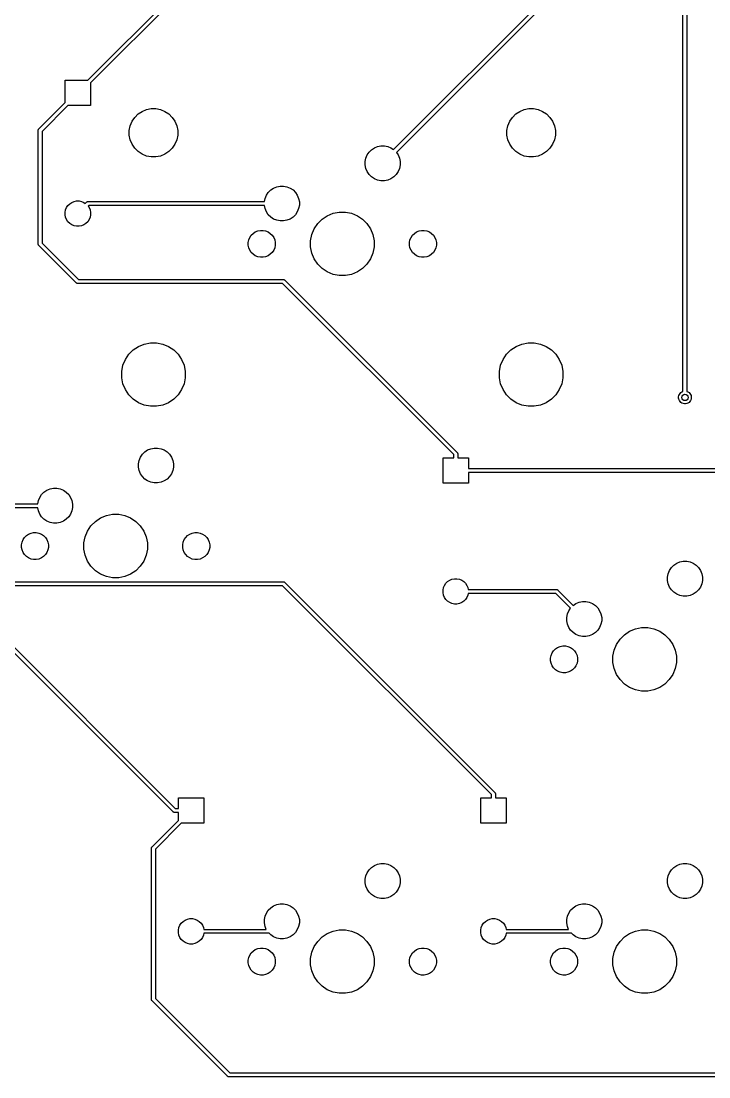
# Model space of a CAD drawing. Extents: x 0.4 to 33.6, y -21.6 to -0.4.
# Drawn here: x 10.359 to 12.066, y -5.724 to -3.103 of the extents above; entities that cross this region are included whole.
import ezdxf

# ---------------------------------------------------------------- set-up
doc = ezdxf.new("R2010")
doc.units = 0
doc.header["$MEASUREMENT"] = 0
doc.layers.add('BLACK', color=7, linetype='CONTINUOUS')

msp = doc.modelspace()

# ---------------------------------------------------------------- linework, layer by layer
at = {"layer": 'BLACK', "linetype": 'CONTINUOUS'}
for p, q in [((11.2833, -3.42224), (12.0526, -2.65294)), ((12.0583, -2.66117), (11.2903, -3.4292)), ((10.5245, -3.24975), (10.8701, -2.90421)), ((10.8783, -2.9099), (10.5315, -3.25671)), ((12.0013, -4.02249), (12.0013, -2.91274)), ((12.0112, -2.91454), (12.0112, -4.02249)), ((10.4685, -3.30579), (10.4685, -3.24975)), ((10.4685, -3.24975), (10.5245, -3.24975)), ((10.5315, -3.25671), (10.5315, -3.31275)), ((10.4029, -3.37135), (10.4685, -3.30579)), ((10.4755, -3.31275), (10.4112, -3.37704)), ((10.5315, -3.31275), (10.4755, -3.31275)), ((10.6495, -3.33402), (10.6593, -3.32745)), ((10.6593, -3.32745), (10.6702, -3.32293)), ((10.6702, -3.32293), (10.6818, -3.32062)), ((10.6818, -3.32062), (10.6937, -3.32062)), ((10.6937, -3.32062), (10.7053, -3.32293)), ((10.7053, -3.32293), (10.7162, -3.32745)), ((10.7162, -3.32745), (10.726, -3.33402)), ((11.5865, -3.33402), (11.5963, -3.32745)), ((11.5963, -3.32745), (11.6072, -3.32293)), ((11.6072, -3.32293), (11.6188, -3.32062)), ((11.6188, -3.32062), (11.6307, -3.32062)), ((11.6307, -3.32062), (11.6423, -3.32293)), ((11.6423, -3.32293), (11.6532, -3.32745)), ((11.6532, -3.32745), (11.663, -3.33402)), ((10.63, -3.36315), (10.6345, -3.35222)), ((10.6345, -3.35222), (10.6411, -3.34239)), ((10.6411, -3.34239), (10.6495, -3.33402)), ((10.726, -3.33402), (10.7344, -3.34239)), ((10.7344, -3.34239), (10.741, -3.35222)), ((10.741, -3.35222), (10.7455, -3.36315)), ((11.567, -3.36315), (11.5715, -3.35222)), ((11.5715, -3.35222), (11.5781, -3.34239)), ((11.5781, -3.34239), (11.5865, -3.33402)), ((11.663, -3.33402), (11.6714, -3.34239)), ((11.6714, -3.34239), (11.678, -3.35222)), ((11.678, -3.35222), (11.6825, -3.36315)), ((10.4013, -3.37476), (10.4014, -3.37404)), ((10.4013, -3.375), (10.4013, -3.37476)), ((10.4013, -3.37476), (10.4013, -3.37476)), ((10.4013, -3.37524), (10.4013, -3.375)), ((10.4013, -3.65601), (10.4013, -3.37524)), ((10.4014, -3.37404), (10.4017, -3.37311)), ((10.4017, -3.37311), (10.4021, -3.37225)), ((10.4021, -3.37225), (10.4028, -3.3715)), ((10.4028, -3.3715), (10.4029, -3.37135)), ((10.4112, -3.37704), (10.4112, -3.65421)), ((10.6277, -3.37475), (10.63, -3.36315)), ((10.6277, -3.38657), (10.6277, -3.37475)), ((10.7455, -3.36315), (10.7478, -3.37475)), ((10.7478, -3.37475), (10.7478, -3.38657)), ((11.5647, -3.37475), (11.567, -3.36315)), ((11.5647, -3.38657), (11.5647, -3.37475)), ((11.6825, -3.36315), (11.6848, -3.37475)), ((11.6848, -3.37475), (11.6848, -3.38657)), ((10.63, -3.39817), (10.6277, -3.38657)), ((10.6345, -3.4091), (10.63, -3.39817)), ((10.7455, -3.39817), (10.741, -3.4091)), ((10.7478, -3.38657), (10.7455, -3.39817)), ((11.567, -3.39817), (11.5647, -3.38657)), ((11.5715, -3.4091), (11.567, -3.39817)), ((11.6825, -3.39817), (11.678, -3.4091)), ((11.6848, -3.38657), (11.6825, -3.39817)), ((10.6411, -3.41893), (10.6345, -3.4091)), ((10.6495, -3.4273), (10.6411, -3.41893)), ((10.6593, -3.43387), (10.6495, -3.4273)), ((10.726, -3.4273), (10.7162, -3.43387)), ((10.7344, -3.41893), (10.726, -3.4273)), ((10.741, -3.4091), (10.7344, -3.41893)), ((11.2179, -3.43574), (11.2226, -3.42864)), ((11.2226, -3.42864), (11.2286, -3.42261)), ((11.2286, -3.42261), (11.2357, -3.41787)), ((11.2357, -3.41787), (11.2436, -3.41461)), ((11.2436, -3.41461), (11.252, -3.41294)), ((11.252, -3.41294), (11.2605, -3.41294)), ((11.2605, -3.41294), (11.2689, -3.41461)), ((11.2689, -3.41461), (11.2768, -3.41787)), ((11.2768, -3.41787), (11.2833, -3.42224)), ((11.2903, -3.4292), (11.2946, -3.43574)), ((11.5781, -3.41893), (11.5715, -3.4091)), ((11.5865, -3.4273), (11.5781, -3.41893)), ((11.5963, -3.43387), (11.5865, -3.4273)), ((11.663, -3.4273), (11.6532, -3.43387)), ((11.6714, -3.41893), (11.663, -3.4273)), ((11.678, -3.4091), (11.6714, -3.41893)), ((10.6702, -3.43839), (10.6593, -3.43387)), ((10.6818, -3.4407), (10.6702, -3.43839)), ((10.6937, -3.4407), (10.6818, -3.4407)), ((10.7053, -3.43839), (10.6937, -3.4407)), ((10.7162, -3.43387), (10.7053, -3.43839)), ((11.2129, -3.45198), (11.2146, -3.44362)), ((11.2129, -3.46052), (11.2129, -3.45198)), ((11.2146, -3.44362), (11.2179, -3.43574)), ((11.2946, -3.43574), (11.2979, -3.44362)), ((11.2979, -3.44362), (11.2996, -3.45198)), ((11.2996, -3.45198), (11.2996, -3.46052)), ((11.6072, -3.43839), (11.5963, -3.43387)), ((11.6188, -3.4407), (11.6072, -3.43839)), ((11.6307, -3.4407), (11.6188, -3.4407)), ((11.6423, -3.43839), (11.6307, -3.4407)), ((11.6532, -3.43387), (11.6423, -3.43839)), ((11.2146, -3.46888), (11.2129, -3.46052)), ((11.2179, -3.47676), (11.2146, -3.46888)), ((11.2226, -3.48386), (11.2179, -3.47676)), ((11.2286, -3.48989), (11.2226, -3.48386)), ((11.2899, -3.48386), (11.2839, -3.48989)), ((11.2946, -3.47676), (11.2899, -3.48386)), ((11.2979, -3.46888), (11.2946, -3.47676)), ((11.2996, -3.46052), (11.2979, -3.46888)), ((11.2357, -3.49463), (11.2286, -3.48989)), ((11.2436, -3.49789), (11.2357, -3.49463)), ((11.252, -3.49956), (11.2436, -3.49789)), ((11.2605, -3.49956), (11.252, -3.49956)), ((11.2689, -3.49789), (11.2605, -3.49956)), ((11.2768, -3.49463), (11.2689, -3.49789)), ((11.2839, -3.48989), (11.2768, -3.49463)), ((10.9646, -3.54362), (10.9679, -3.53574)), ((10.9679, -3.53574), (10.9726, -3.52864)), ((10.9726, -3.52864), (10.9786, -3.52261)), ((10.9786, -3.52261), (10.9857, -3.51787)), ((10.9857, -3.51787), (10.9936, -3.51461)), ((10.9936, -3.51461), (11.002, -3.51294)), ((11.002, -3.51294), (11.0105, -3.51294)), ((11.0105, -3.51294), (11.0189, -3.51461)), ((11.0189, -3.51461), (11.0268, -3.51787)), ((11.0268, -3.51787), (11.0339, -3.52261)), ((11.0339, -3.52261), (11.0399, -3.52864)), ((11.0399, -3.52864), (11.0446, -3.53574)), ((11.0446, -3.53574), (11.0479, -3.54362)), ((10.4721, -3.56633), (10.4755, -3.56117)), ((10.4755, -3.56117), (10.4799, -3.55679)), ((10.4799, -3.55679), (10.4851, -3.55334)), ((10.4851, -3.55334), (10.4908, -3.55096)), ((10.4908, -3.55096), (10.4969, -3.54975)), ((10.4969, -3.54975), (10.5031, -3.54975)), ((10.5031, -3.54975), (10.5092, -3.55096)), ((10.5092, -3.55096), (10.5149, -3.55334)), ((10.5149, -3.55334), (10.5185, -3.55575)), ((10.5185, -3.55575), (10.5213, -3.55294)), ((10.5213, -3.55294), (10.5215, -3.55275)), ((10.5215, -3.55275), (10.5217, -3.5526)), ((10.5217, -3.5526), (10.5223, -3.55214)), ((10.5217, -3.5526), (10.5217, -3.5526)), ((10.5223, -3.55214), (10.5231, -3.55168)), ((10.5231, -3.55168), (10.524, -3.5514)), ((10.524, -3.5514), (10.5248, -3.55133)), ((10.5248, -3.55133), (10.525, -3.5513)), ((10.5248, -3.55133), (10.5248, -3.55133)), ((10.525, -3.5513), (10.5252, -3.55133)), ((10.5252, -3.55133), (10.9631, -3.55133)), ((10.527, -3.56117), (10.5255, -3.56271)), ((10.5255, -3.56271), (10.5279, -3.56633)), ((10.9631, -3.56117), (10.527, -3.56117)), ((10.9631, -3.55133), (10.9646, -3.54362)), ((10.9646, -3.56888), (10.9631, -3.56117)), ((11.0479, -3.54362), (11.0496, -3.55198)), ((11.0496, -3.56052), (11.0479, -3.56888)), ((11.0496, -3.55198), (11.0496, -3.56052)), ((10.4685, -3.57815), (10.4697, -3.57206)), ((10.4685, -3.58435), (10.4685, -3.57815)), ((10.4697, -3.59044), (10.4685, -3.58435)), ((10.4697, -3.57206), (10.4721, -3.56633)), ((10.5279, -3.56633), (10.5303, -3.57206)), ((10.5303, -3.57206), (10.5315, -3.57815)), ((10.5315, -3.58435), (10.5303, -3.59044)), ((10.5315, -3.57815), (10.5315, -3.58435)), ((10.9679, -3.57676), (10.9646, -3.56888)), ((10.9726, -3.58386), (10.9679, -3.57676)), ((10.9786, -3.58989), (10.9726, -3.58386)), ((11.0399, -3.58386), (11.0339, -3.58989)), ((11.0446, -3.57676), (11.0399, -3.58386)), ((11.0479, -3.56888), (11.0446, -3.57676)), ((11.1061, -3.59509), (11.119, -3.58647)), ((11.119, -3.58647), (11.1333, -3.58054)), ((11.1333, -3.58054), (11.1485, -3.57751)), ((11.1485, -3.57751), (11.164, -3.57751)), ((11.164, -3.57751), (11.1792, -3.58054)), ((11.1792, -3.58054), (11.1935, -3.58647)), ((11.1935, -3.58647), (11.2064, -3.59509)), ((10.4721, -3.59617), (10.4697, -3.59044)), ((10.4755, -3.60133), (10.4721, -3.59617)), ((10.4799, -3.60571), (10.4755, -3.60133)), ((10.4851, -3.60916), (10.4799, -3.60571)), ((10.4908, -3.61154), (10.4851, -3.60916)), ((10.4969, -3.61275), (10.4908, -3.61154)), ((10.5031, -3.61275), (10.4969, -3.61275)), ((10.5092, -3.61154), (10.5031, -3.61275)), ((10.5149, -3.60916), (10.5092, -3.61154)), ((10.5201, -3.60571), (10.5149, -3.60916)), ((10.5245, -3.60133), (10.5201, -3.60571)), ((10.5279, -3.59617), (10.5245, -3.60133)), ((10.5303, -3.59044), (10.5279, -3.59617)), ((10.9857, -3.59463), (10.9786, -3.58989)), ((10.9936, -3.59789), (10.9857, -3.59463)), ((11.002, -3.59956), (10.9936, -3.59789)), ((11.0105, -3.59956), (11.002, -3.59956)), ((11.0189, -3.59789), (11.0105, -3.59956)), ((11.0268, -3.59463), (11.0189, -3.59789)), ((11.0339, -3.58989), (11.0268, -3.59463)), ((11.0865, -3.61895), (11.0951, -3.60606)), ((11.0951, -3.60606), (11.1061, -3.59509)), ((11.2064, -3.59509), (11.2174, -3.60606)), ((11.2174, -3.60606), (11.226, -3.61895)), ((10.9241, -3.64649), (10.9266, -3.6404)), ((10.9266, -3.6404), (10.9303, -3.63492)), ((10.9303, -3.63492), (10.9349, -3.63026)), ((10.9349, -3.63026), (10.9404, -3.62659)), ((10.9404, -3.62659), (10.9465, -3.62407)), ((10.9465, -3.62407), (10.953, -3.62279)), ((10.953, -3.62279), (10.9595, -3.62279)), ((10.9595, -3.62279), (10.966, -3.62407)), ((10.966, -3.62407), (10.9721, -3.62659)), ((10.9721, -3.62659), (10.9776, -3.63026)), ((10.9776, -3.63026), (10.9822, -3.63492)), ((10.9822, -3.63492), (10.9859, -3.6404)), ((10.9859, -3.6404), (10.9884, -3.64649)), ((11.0775, -3.64849), (11.0805, -3.63328)), ((11.0805, -3.63328), (11.0865, -3.61895)), ((11.226, -3.61895), (11.232, -3.63328)), ((11.232, -3.63328), (11.235, -3.64849)), ((11.3241, -3.64649), (11.3266, -3.6404)), ((11.3266, -3.6404), (11.3303, -3.63492)), ((11.3303, -3.63492), (11.3349, -3.63026)), ((11.3349, -3.63026), (11.3404, -3.62659)), ((11.3404, -3.62659), (11.3465, -3.62407)), ((11.3465, -3.62407), (11.353, -3.62279)), ((11.353, -3.62279), (11.3595, -3.62279)), ((11.3595, -3.62279), (11.366, -3.62407)), ((11.366, -3.62407), (11.3721, -3.62659)), ((11.3721, -3.62659), (11.3776, -3.63026)), ((11.3776, -3.63026), (11.3822, -3.63492)), ((11.3822, -3.63492), (11.3859, -3.6404)), ((11.3859, -3.6404), (11.3884, -3.64649)), ((10.4013, -3.65625), (10.4013, -3.65601)), ((10.4014, -3.65721), (10.4013, -3.65625)), ((10.4017, -3.65814), (10.4014, -3.65721)), ((10.4021, -3.659), (10.4017, -3.65814)), ((10.4026, -3.65956), (10.4021, -3.659)), ((10.4028, -3.65975), (10.4026, -3.65956)), ((10.4029, -3.6599), (10.4028, -3.65975)), ((10.4963, -3.75331), (10.4029, -3.6599)), ((10.4112, -3.65421), (10.502, -3.74508)), ((10.9228, -3.65295), (10.9241, -3.64649)), ((10.9228, -3.65955), (10.9228, -3.65295)), ((10.9241, -3.66601), (10.9228, -3.65955)), ((10.9266, -3.6721), (10.9241, -3.66601)), ((10.9884, -3.66601), (10.9859, -3.6721)), ((10.9884, -3.64649), (10.9897, -3.65295)), ((10.9897, -3.65955), (10.9884, -3.66601)), ((10.9897, -3.65295), (10.9897, -3.65955)), ((11.0775, -3.66401), (11.0775, -3.64849)), ((11.0805, -3.67922), (11.0775, -3.66401)), ((11.235, -3.66401), (11.232, -3.67922)), ((11.235, -3.64849), (11.235, -3.66401)), ((11.3228, -3.65295), (11.3241, -3.64649)), ((11.3228, -3.65955), (11.3228, -3.65295)), ((11.3241, -3.66601), (11.3228, -3.65955)), ((11.3266, -3.6721), (11.3241, -3.66601)), ((11.3884, -3.66601), (11.3859, -3.6721)), ((11.3884, -3.64649), (11.3897, -3.65295)), ((11.3897, -3.65955), (11.3884, -3.66601)), ((11.3897, -3.65295), (11.3897, -3.65955)), ((10.9303, -3.67758), (10.9266, -3.6721)), ((10.9349, -3.68224), (10.9303, -3.67758)), ((10.9404, -3.68591), (10.9349, -3.68224)), ((10.9465, -3.68843), (10.9404, -3.68591)), ((10.953, -3.68971), (10.9465, -3.68843)), ((10.9595, -3.68971), (10.953, -3.68971)), ((10.966, -3.68843), (10.9595, -3.68971)), ((10.9721, -3.68591), (10.966, -3.68843)), ((10.9776, -3.68224), (10.9721, -3.68591)), ((10.9822, -3.67758), (10.9776, -3.68224)), ((10.9859, -3.6721), (10.9822, -3.67758)), ((11.0865, -3.69355), (11.0805, -3.67922)), ((11.0951, -3.70644), (11.0865, -3.69355)), ((11.226, -3.69355), (11.2174, -3.70644)), ((11.232, -3.67922), (11.226, -3.69355)), ((11.3303, -3.67758), (11.3266, -3.6721)), ((11.3349, -3.68224), (11.3303, -3.67758)), ((11.3404, -3.68591), (11.3349, -3.68224)), ((11.3465, -3.68843), (11.3404, -3.68591)), ((11.353, -3.68971), (11.3465, -3.68843)), ((11.3595, -3.68971), (11.353, -3.68971)), ((11.366, -3.68843), (11.3595, -3.68971)), ((11.3721, -3.68591), (11.366, -3.68843)), ((11.3776, -3.68224), (11.3721, -3.68591)), ((11.3822, -3.67758), (11.3776, -3.68224)), ((11.3859, -3.6721), (11.3822, -3.67758)), ((11.1061, -3.71741), (11.0951, -3.70644)), ((11.119, -3.72603), (11.1061, -3.71741)), ((11.2064, -3.71741), (11.1935, -3.72603)), ((11.2174, -3.70644), (11.2064, -3.71741)), ((10.502, -3.74508), (11.0098, -3.74508)), ((11.0098, -3.74508), (11.0101, -3.74505)), ((11.0101, -3.74505), (11.0103, -3.74508)), ((11.0103, -3.74508), (11.0103, -3.74508)), ((11.0103, -3.74508), (11.0111, -3.74515)), ((11.0111, -3.74515), (11.012, -3.74543)), ((11.012, -3.74543), (11.0128, -3.74589)), ((11.0128, -3.74589), (11.0136, -3.7465)), ((11.0136, -3.7465), (11.0137, -3.74669)), ((11.0137, -3.74669), (11.4408, -4.17376)), ((11.1333, -3.73196), (11.119, -3.72603)), ((11.1485, -3.73499), (11.1333, -3.73196)), ((11.164, -3.73499), (11.1485, -3.73499)), ((11.1792, -3.73196), (11.164, -3.73499)), ((11.1935, -3.72603), (11.1792, -3.73196)), ((10.4965, -3.7535), (10.4963, -3.75331)), ((10.4967, -3.75365), (10.4965, -3.7535)), ((10.4973, -3.75411), (10.4967, -3.75365)), ((10.4981, -3.75457), (10.4973, -3.75411)), ((10.499, -3.75485), (10.4981, -3.75457)), ((10.4998, -3.75492), (10.499, -3.75485)), ((10.5, -3.75494), (10.4998, -3.75492)), ((10.4998, -3.75492), (10.4998, -3.75492)), ((10.5002, -3.75492), (10.5, -3.75494)), ((11.0081, -3.75492), (10.5002, -3.75492)), ((11.4326, -4.17945), (11.0081, -3.75492)), ((10.6648, -3.90495), (10.68, -3.90192)), ((10.68, -3.90192), (10.6955, -3.90192)), ((10.6955, -3.90192), (10.7107, -3.90495)), ((11.6018, -3.90495), (11.617, -3.90192)), ((11.617, -3.90192), (11.6325, -3.90192)), ((11.6325, -3.90192), (11.6477, -3.90495)), ((10.6266, -3.93047), (10.6376, -3.9195)), ((10.6376, -3.9195), (10.6504, -3.91088)), ((10.6504, -3.91088), (10.6648, -3.90495)), ((10.7107, -3.90495), (10.725, -3.91088)), ((10.725, -3.91088), (10.7379, -3.9195)), ((10.7379, -3.9195), (10.7489, -3.93047)), ((11.5636, -3.93047), (11.5746, -3.9195)), ((11.5746, -3.9195), (11.5875, -3.91088)), ((11.5875, -3.91088), (11.6018, -3.90495)), ((11.6477, -3.90495), (11.6621, -3.91088)), ((11.6621, -3.91088), (11.6749, -3.9195)), ((11.6749, -3.9195), (11.6859, -3.93047)), ((10.612, -3.95769), (10.618, -3.94336)), ((10.618, -3.94336), (10.6266, -3.93047)), ((10.7489, -3.93047), (10.7575, -3.94336)), ((10.7575, -3.94336), (10.7635, -3.95769)), ((11.549, -3.95769), (11.555, -3.94336)), ((11.555, -3.94336), (11.5636, -3.93047)), ((11.6859, -3.93047), (11.6945, -3.94336)), ((11.6945, -3.94336), (11.7005, -3.95769)), ((10.609, -3.9729), (10.612, -3.95769)), ((10.609, -3.98841), (10.609, -3.9729)), ((10.7635, -3.95769), (10.7665, -3.9729)), ((10.7665, -3.9729), (10.7665, -3.98841)), ((11.546, -3.9729), (11.549, -3.95769)), ((11.546, -3.98841), (11.546, -3.9729)), ((11.7005, -3.95769), (11.7035, -3.9729)), ((11.7035, -3.9729), (11.7035, -3.98841)), ((10.612, -4.00363), (10.609, -3.98841)), ((10.618, -4.01796), (10.612, -4.00363)), ((10.7635, -4.00363), (10.7575, -4.01796)), ((10.7665, -3.98841), (10.7635, -4.00363)), ((11.549, -4.00363), (11.546, -3.98841)), ((11.555, -4.01796), (11.549, -4.00363)), ((11.7005, -4.00363), (11.6945, -4.01796)), ((11.7035, -3.98841), (11.7005, -4.00363)), ((10.6266, -4.03085), (10.618, -4.01796)), ((10.6376, -4.04182), (10.6266, -4.03085)), ((10.7489, -4.03085), (10.7379, -4.04182)), ((10.7575, -4.01796), (10.7489, -4.03085)), ((11.5636, -4.03085), (11.555, -4.01796)), ((11.5746, -4.04182), (11.5636, -4.03085)), ((11.6859, -4.03085), (11.6749, -4.04182)), ((11.6945, -4.01796), (11.6859, -4.03085)), ((11.9905, -4.03595), (11.9911, -4.03291)), ((11.9911, -4.03291), (11.9923, -4.03004)), ((11.9923, -4.03004), (11.994, -4.02746)), ((11.994, -4.02746), (11.9962, -4.02527)), ((11.9962, -4.02527), (11.9988, -4.02354)), ((11.9988, -4.02354), (12.0013, -4.02249)), ((12.0112, -4.02249), (12.0137, -4.02354)), ((12.0137, -4.02354), (12.0163, -4.02527)), ((12.0163, -4.02527), (12.0185, -4.02746)), ((12.0185, -4.02746), (12.0202, -4.03004)), ((12.0202, -4.03004), (12.0214, -4.03291)), ((12.0214, -4.03291), (12.022, -4.03595)), ((10.6504, -4.05044), (10.6376, -4.04182)), ((10.6648, -4.05637), (10.6504, -4.05044)), ((10.68, -4.0594), (10.6648, -4.05637)), ((10.6955, -4.0594), (10.68, -4.0594)), ((10.7107, -4.05637), (10.6955, -4.0594)), ((10.725, -4.05044), (10.7107, -4.05637)), ((10.7379, -4.04182), (10.725, -4.05044)), ((11.5875, -4.05044), (11.5746, -4.04182)), ((11.6018, -4.05637), (11.5875, -4.05044)), ((11.617, -4.0594), (11.6018, -4.05637)), ((11.6325, -4.0594), (11.617, -4.0594)), ((11.6477, -4.05637), (11.6325, -4.0594)), ((11.6621, -4.05044), (11.6477, -4.05637)), ((11.6749, -4.04182), (11.6621, -4.05044)), ((11.9905, -4.03905), (11.9905, -4.03595)), ((11.9911, -4.04209), (11.9905, -4.03905)), ((11.9923, -4.04496), (11.9911, -4.04209)), ((11.994, -4.04754), (11.9923, -4.04496)), ((11.9962, -4.04973), (11.994, -4.04754)), ((11.9988, -4.05146), (11.9962, -4.04973)), ((12.0017, -4.05264), (11.9988, -4.05146)), ((12.0047, -4.05325), (12.0017, -4.05264)), ((12.0078, -4.05325), (12.0047, -4.05325)), ((12.0108, -4.05264), (12.0078, -4.05325)), ((12.0137, -4.05146), (12.0108, -4.05264)), ((12.0163, -4.04973), (12.0137, -4.05146)), ((12.0185, -4.04754), (12.0163, -4.04973)), ((12.0202, -4.04496), (12.0185, -4.04754)), ((12.0214, -4.04209), (12.0202, -4.04496)), ((12.022, -4.03905), (12.0214, -4.04209)), ((12.022, -4.03595), (12.022, -4.03905)), ((10.6732, -4.16787), (10.6811, -4.16461)), ((10.6811, -4.16461), (10.6895, -4.16294)), ((10.6895, -4.16294), (10.698, -4.16294)), ((10.698, -4.16294), (10.7064, -4.16461)), ((10.7064, -4.16461), (10.7143, -4.16787)), ((10.6521, -4.19362), (10.6554, -4.18574)), ((10.6554, -4.18574), (10.6601, -4.17864)), ((10.6601, -4.17864), (10.6661, -4.17261)), ((10.6661, -4.17261), (10.6732, -4.16787)), ((10.7143, -4.16787), (10.7214, -4.17261)), ((10.7214, -4.17261), (10.7274, -4.17864)), ((10.7274, -4.17864), (10.7321, -4.18574)), ((10.7321, -4.18574), (10.7354, -4.19362)), ((11.406, -4.25025), (11.406, -4.18725)), ((11.406, -4.18725), (11.4326, -4.18725)), ((11.4326, -4.18725), (11.4326, -4.17945)), ((11.4408, -4.17376), (11.441, -4.17391)), ((11.441, -4.17391), (11.4412, -4.1741)), ((11.4412, -4.1741), (11.4416, -4.17466)), ((11.4416, -4.17466), (11.4421, -4.17552)), ((11.4421, -4.17552), (11.4424, -4.17645)), ((11.4424, -4.17645), (11.4424, -4.17717)), ((11.4424, -4.17717), (11.4424, -4.17717)), ((11.4424, -4.17717), (11.4424, -4.17741)), ((11.4424, -4.17741), (11.4424, -4.17765)), ((11.4424, -4.17765), (11.4424, -4.18725)), ((11.4424, -4.18725), (11.469, -4.18725)), ((11.469, -4.18725), (11.469, -4.21383)), ((10.6504, -4.20198), (10.6521, -4.19362)), ((10.6504, -4.21052), (10.6504, -4.20198)), ((10.6521, -4.21888), (10.6504, -4.21052)), ((10.7354, -4.19362), (10.7371, -4.20198)), ((10.7371, -4.21052), (10.7354, -4.21888)), ((10.7371, -4.20198), (10.7371, -4.21052)), ((11.469, -4.21383), (12.0917, -4.21383)), ((10.6554, -4.22676), (10.6521, -4.21888)), ((10.6601, -4.23386), (10.6554, -4.22676)), ((10.6661, -4.23989), (10.6601, -4.23386)), ((10.6732, -4.24463), (10.6661, -4.23989)), ((10.6811, -4.24789), (10.6732, -4.24463)), ((10.7143, -4.24463), (10.7064, -4.24789)), ((10.7214, -4.23989), (10.7143, -4.24463)), ((10.7274, -4.23386), (10.7214, -4.23989)), ((10.7321, -4.22676), (10.7274, -4.23386)), ((10.7354, -4.21888), (10.7321, -4.22676)), ((12.0917, -4.22367), (11.469, -4.22367)), ((11.469, -4.22367), (11.469, -4.25025)), ((10.4161, -4.27261), (10.4232, -4.26787)), ((10.4232, -4.26787), (10.4311, -4.26461)), ((10.4311, -4.26461), (10.4395, -4.26294)), ((10.4395, -4.26294), (10.448, -4.26294)), ((10.448, -4.26294), (10.4564, -4.26461)), ((10.4564, -4.26461), (10.4643, -4.26787)), ((10.4643, -4.26787), (10.4714, -4.27261)), ((10.6895, -4.24956), (10.6811, -4.24789)), ((10.698, -4.24956), (10.6895, -4.24956)), ((10.7064, -4.24789), (10.698, -4.24956)), ((11.469, -4.25025), (11.406, -4.25025)), ((10.4006, -4.30133), (10.4021, -4.29362)), ((10.4021, -4.29362), (10.4054, -4.28574)), ((10.4054, -4.28574), (10.4101, -4.27864)), ((10.4101, -4.27864), (10.4161, -4.27261)), ((10.4714, -4.27261), (10.4774, -4.27864)), ((10.4774, -4.27864), (10.4821, -4.28574)), ((10.4821, -4.28574), (10.4854, -4.29362)), ((10.4854, -4.29362), (10.4871, -4.30198)), ((10.244, -4.30133), (10.4006, -4.30133)), ((10.4006, -4.31117), (10.2458, -4.31117)), ((10.4021, -4.31888), (10.4006, -4.31117)), ((10.4054, -4.32676), (10.4021, -4.31888)), ((10.4854, -4.31888), (10.4821, -4.32676)), ((10.4871, -4.31052), (10.4854, -4.31888)), ((10.4871, -4.30198), (10.4871, -4.31052)), ((10.4101, -4.33386), (10.4054, -4.32676)), ((10.4161, -4.33989), (10.4101, -4.33386)), ((10.4232, -4.34463), (10.4161, -4.33989)), ((10.4311, -4.34789), (10.4232, -4.34463)), ((10.4395, -4.34956), (10.4311, -4.34789)), ((10.4564, -4.34789), (10.448, -4.34956)), ((10.4643, -4.34463), (10.4564, -4.34789)), ((10.4714, -4.33989), (10.4643, -4.34463)), ((10.4774, -4.33386), (10.4714, -4.33989)), ((10.4821, -4.32676), (10.4774, -4.33386)), ((10.5326, -4.35606), (10.5436, -4.34509)), ((10.5436, -4.34509), (10.5565, -4.33647)), ((10.5565, -4.33647), (10.5708, -4.33054)), ((10.5708, -4.33054), (10.586, -4.32751)), ((10.586, -4.32751), (10.6015, -4.32751)), ((10.6015, -4.32751), (10.6167, -4.33054)), ((10.6167, -4.33054), (10.631, -4.33647)), ((10.631, -4.33647), (10.6439, -4.34509)), ((10.6439, -4.34509), (10.6549, -4.35606)), ((10.3779, -4.37659), (10.384, -4.37407)), ((10.384, -4.37407), (10.3905, -4.37279)), ((10.3905, -4.37279), (10.397, -4.37279)), ((10.397, -4.37279), (10.4035, -4.37407)), ((10.4035, -4.37407), (10.4096, -4.37659)), ((10.448, -4.34956), (10.4395, -4.34956)), ((10.518, -4.38328), (10.524, -4.36895)), ((10.524, -4.36895), (10.5326, -4.35606)), ((10.6549, -4.35606), (10.6635, -4.36895)), ((10.6635, -4.36895), (10.6695, -4.38328)), ((10.7779, -4.37659), (10.784, -4.37407)), ((10.784, -4.37407), (10.7905, -4.37279)), ((10.7905, -4.37279), (10.797, -4.37279)), ((10.797, -4.37279), (10.8035, -4.37407)), ((10.8035, -4.37407), (10.8096, -4.37659)), ((10.3603, -4.40295), (10.3616, -4.39649)), ((10.3616, -4.39649), (10.3641, -4.3904)), ((10.3641, -4.3904), (10.3678, -4.38492)), ((10.3678, -4.38492), (10.3724, -4.38026)), ((10.3724, -4.38026), (10.3779, -4.37659)), ((10.4096, -4.37659), (10.4151, -4.38026)), ((10.4151, -4.38026), (10.4197, -4.38492)), ((10.4197, -4.38492), (10.4234, -4.3904)), ((10.4234, -4.3904), (10.4259, -4.39649)), ((10.4259, -4.39649), (10.4272, -4.40295)), ((10.515, -4.39849), (10.518, -4.38328)), ((10.515, -4.41401), (10.515, -4.39849)), ((10.6695, -4.38328), (10.6725, -4.39849)), ((10.6725, -4.39849), (10.6725, -4.41401)), ((10.7603, -4.40295), (10.7616, -4.39649)), ((10.7616, -4.39649), (10.7641, -4.3904)), ((10.7641, -4.3904), (10.7678, -4.38492)), ((10.7678, -4.38492), (10.7724, -4.38026)), ((10.7724, -4.38026), (10.7779, -4.37659)), ((10.8096, -4.37659), (10.8151, -4.38026)), ((10.8151, -4.38026), (10.8197, -4.38492)), ((10.8197, -4.38492), (10.8234, -4.3904)), ((10.8234, -4.3904), (10.8259, -4.39649)), ((10.8259, -4.39649), (10.8272, -4.40295)), ((10.3603, -4.40955), (10.3603, -4.40295)), ((10.3616, -4.41601), (10.3603, -4.40955)), ((10.3641, -4.4221), (10.3616, -4.41601)), ((10.3678, -4.42758), (10.3641, -4.4221)), ((10.3724, -4.43224), (10.3678, -4.42758)), ((10.4197, -4.42758), (10.4151, -4.43224)), ((10.4234, -4.4221), (10.4197, -4.42758)), ((10.4259, -4.41601), (10.4234, -4.4221)), ((10.4272, -4.40955), (10.4259, -4.41601)), ((10.4272, -4.40295), (10.4272, -4.40955)), ((10.518, -4.42922), (10.515, -4.41401)), ((10.6725, -4.41401), (10.6695, -4.42922)), ((10.7603, -4.40955), (10.7603, -4.40295)), ((10.7616, -4.41601), (10.7603, -4.40955)), ((10.7641, -4.4221), (10.7616, -4.41601)), ((10.7678, -4.42758), (10.7641, -4.4221)), ((10.7724, -4.43224), (10.7678, -4.42758)), ((10.8197, -4.42758), (10.8151, -4.43224)), ((10.8234, -4.4221), (10.8197, -4.42758)), ((10.8259, -4.41601), (10.8234, -4.4221)), ((10.8272, -4.40955), (10.8259, -4.41601)), ((10.8272, -4.40295), (10.8272, -4.40955)), ((10.3779, -4.43591), (10.3724, -4.43224)), ((10.384, -4.43843), (10.3779, -4.43591)), ((10.3905, -4.43971), (10.384, -4.43843)), ((10.397, -4.43971), (10.3905, -4.43971)), ((10.4035, -4.43843), (10.397, -4.43971)), ((10.4096, -4.43591), (10.4035, -4.43843)), ((10.4151, -4.43224), (10.4096, -4.43591)), ((10.524, -4.44355), (10.518, -4.42922)), ((10.5326, -4.45644), (10.524, -4.44355)), ((10.6635, -4.44355), (10.6549, -4.45644)), ((10.6695, -4.42922), (10.6635, -4.44355)), ((10.7779, -4.43591), (10.7724, -4.43224)), ((10.784, -4.43843), (10.7779, -4.43591)), ((10.7905, -4.43971), (10.784, -4.43843)), ((10.797, -4.43971), (10.7905, -4.43971)), ((10.8035, -4.43843), (10.797, -4.43971)), ((10.8096, -4.43591), (10.8035, -4.43843)), ((10.8151, -4.43224), (10.8096, -4.43591)), ((11.9726, -4.45989), (11.9786, -4.45386)), ((11.9786, -4.45386), (11.9857, -4.44912)), ((11.9857, -4.44912), (11.9936, -4.44586)), ((11.9936, -4.44586), (12.002, -4.44419)), ((12.002, -4.44419), (12.0105, -4.44419)), ((12.0105, -4.44419), (12.0189, -4.44586)), ((12.0189, -4.44586), (12.0268, -4.44912)), ((12.0268, -4.44912), (12.0339, -4.45386)), ((12.0339, -4.45386), (12.0399, -4.45989)), ((10.5436, -4.46741), (10.5326, -4.45644)), ((10.5565, -4.47603), (10.5436, -4.46741)), ((10.5708, -4.48196), (10.5565, -4.47603)), ((10.631, -4.47603), (10.6167, -4.48196)), ((10.6439, -4.46741), (10.631, -4.47603)), ((10.6549, -4.45644), (10.6439, -4.46741)), ((11.9629, -4.48323), (11.9646, -4.47487)), ((11.9646, -4.47487), (11.9679, -4.46699)), ((11.9679, -4.46699), (11.9726, -4.45989)), ((12.0399, -4.45989), (12.0446, -4.46699)), ((12.0446, -4.46699), (12.0479, -4.47487)), ((12.0479, -4.47487), (12.0496, -4.48323)), ((11.0081, -4.50492), (10.0315, -4.50492)), ((10.0333, -4.49508), (11.0098, -4.49508)), ((10.586, -4.48499), (10.5708, -4.48196)), ((10.6015, -4.48499), (10.586, -4.48499)), ((10.6167, -4.48196), (10.6015, -4.48499)), ((11.5263, -5.0232), (11.0081, -4.50492)), ((11.0098, -4.49508), (11.0101, -4.49505)), ((11.0101, -4.49505), (11.0103, -4.49508)), ((11.0103, -4.49508), (11.0103, -4.49508)), ((11.0103, -4.49508), (11.0111, -4.49515)), ((11.0111, -4.49515), (11.012, -4.49543)), ((11.012, -4.49543), (11.0128, -4.49589)), ((11.0128, -4.49589), (11.0136, -4.4965)), ((11.0136, -4.4965), (11.0137, -4.49669)), ((11.0137, -4.49669), (11.5346, -5.01751)), ((11.4072, -4.50956), (11.4096, -4.50383)), ((11.4096, -4.50383), (11.413, -4.49867)), ((11.413, -4.49867), (11.4174, -4.49429)), ((11.4174, -4.49429), (11.4226, -4.49084)), ((11.4226, -4.49084), (11.4283, -4.48846)), ((11.4283, -4.48846), (11.4344, -4.48725)), ((11.4344, -4.48725), (11.4406, -4.48725)), ((11.4406, -4.48725), (11.4467, -4.48846)), ((11.4467, -4.48846), (11.4524, -4.49084)), ((11.4524, -4.49084), (11.4576, -4.49429)), ((11.4576, -4.49429), (11.462, -4.49867)), ((11.462, -4.49867), (11.4654, -4.50383)), ((11.4654, -4.50383), (11.4678, -4.50956)), ((11.9629, -4.49177), (11.9629, -4.48323)), ((11.9646, -4.50013), (11.9629, -4.49177)), ((11.9679, -4.50801), (11.9646, -4.50013)), ((12.0479, -4.50013), (12.0446, -4.50801)), ((12.0496, -4.49177), (12.0479, -4.50013)), ((12.0496, -4.48323), (12.0496, -4.49177)), ((11.406, -4.51565), (11.4072, -4.50956)), ((11.406, -4.52185), (11.406, -4.51565)), ((11.4072, -4.52794), (11.406, -4.52185)), ((11.4096, -4.53367), (11.4072, -4.52794)), ((11.4678, -4.52794), (11.4654, -4.53367)), ((11.4678, -4.50956), (11.4686, -4.51383)), ((11.4686, -4.52367), (11.4678, -4.52794)), ((11.4686, -4.51383), (11.6873, -4.51383)), ((11.6855, -4.52367), (11.4686, -4.52367)), ((11.7222, -4.56045), (11.6855, -4.52367)), ((11.6873, -4.51383), (11.6875, -4.5138)), ((11.6875, -4.5138), (11.6877, -4.51383)), ((11.6877, -4.51383), (11.6877, -4.51383)), ((11.6877, -4.51383), (11.6885, -4.5139)), ((11.6885, -4.5139), (11.6894, -4.51418)), ((11.6894, -4.51418), (11.6902, -4.51464)), ((11.6902, -4.51464), (11.691, -4.51525)), ((11.691, -4.51525), (11.6912, -4.51544)), ((11.6912, -4.51544), (11.7292, -4.55349)), ((11.9726, -4.51511), (11.9679, -4.50801)), ((11.9786, -4.52114), (11.9726, -4.51511)), ((11.9857, -4.52588), (11.9786, -4.52114)), ((11.9936, -4.52914), (11.9857, -4.52588)), ((12.002, -4.53081), (11.9936, -4.52914)), ((12.0105, -4.53081), (12.002, -4.53081)), ((12.0189, -4.52914), (12.0105, -4.53081)), ((12.0268, -4.52588), (12.0189, -4.52914)), ((12.0339, -4.52114), (12.0268, -4.52588)), ((12.0399, -4.51511), (12.0339, -4.52114)), ((12.0446, -4.50801), (12.0399, -4.51511)), ((11.413, -4.53883), (11.4096, -4.53367)), ((11.4174, -4.54321), (11.413, -4.53883)), ((11.4226, -4.54666), (11.4174, -4.54321)), ((11.4283, -4.54904), (11.4226, -4.54666)), ((11.4344, -4.55025), (11.4283, -4.54904)), ((11.4406, -4.55025), (11.4344, -4.55025)), ((11.4467, -4.54904), (11.4406, -4.55025)), ((11.4524, -4.54666), (11.4467, -4.54904)), ((11.4576, -4.54321), (11.4524, -4.54666)), ((11.462, -4.53883), (11.4576, -4.54321)), ((11.4654, -4.53367), (11.462, -4.53883)), ((11.7292, -4.55349), (11.7357, -4.54912)), ((11.7357, -4.54912), (11.7436, -4.54586)), ((11.7436, -4.54586), (11.752, -4.54419)), ((11.752, -4.54419), (11.7605, -4.54419)), ((11.7605, -4.54419), (11.7689, -4.54586)), ((11.7689, -4.54586), (11.7768, -4.54912)), ((11.7768, -4.54912), (11.7839, -4.55386)), ((11.7839, -4.55386), (11.7899, -4.55989)), ((11.7129, -4.58323), (11.7146, -4.57487)), ((11.7129, -4.59177), (11.7129, -4.58323)), ((11.7146, -4.57487), (11.7179, -4.56699)), ((11.7179, -4.56699), (11.7222, -4.56045)), ((11.7899, -4.55989), (11.7946, -4.56699)), ((11.7946, -4.56699), (11.7979, -4.57487)), ((11.7979, -4.57487), (11.7996, -4.58323)), ((11.7996, -4.58323), (11.7996, -4.59177)), ((10.7363, -5.06581), (10.2691, -4.59867)), ((10.2748, -4.59044), (10.7419, -5.05758)), ((11.7146, -4.60013), (11.7129, -4.59177)), ((11.7179, -4.60801), (11.7146, -4.60013)), ((11.7226, -4.61511), (11.7179, -4.60801)), ((11.7946, -4.60801), (11.7899, -4.61511)), ((11.7979, -4.60013), (11.7946, -4.60801)), ((11.7996, -4.59177), (11.7979, -4.60013)), ((11.8833, -4.61179), (11.8985, -4.60876)), ((11.8985, -4.60876), (11.914, -4.60876)), ((11.914, -4.60876), (11.9292, -4.61179)), ((11.7286, -4.62114), (11.7226, -4.61511)), ((11.7357, -4.62588), (11.7286, -4.62114)), ((11.7436, -4.62914), (11.7357, -4.62588)), ((11.752, -4.63081), (11.7436, -4.62914)), ((11.7605, -4.63081), (11.752, -4.63081)), ((11.7689, -4.62914), (11.7605, -4.63081)), ((11.7768, -4.62588), (11.7689, -4.62914)), ((11.7839, -4.62114), (11.7768, -4.62588)), ((11.7899, -4.61511), (11.7839, -4.62114)), ((11.8365, -4.6502), (11.8451, -4.63731)), ((11.8451, -4.63731), (11.8561, -4.62634)), ((11.8561, -4.62634), (11.869, -4.61772)), ((11.869, -4.61772), (11.8833, -4.61179)), ((11.9292, -4.61179), (11.9435, -4.61772)), ((11.9435, -4.61772), (11.9564, -4.62634)), ((11.9564, -4.62634), (11.9674, -4.63731)), ((11.9674, -4.63731), (11.976, -4.6502)), ((11.6803, -4.66617), (11.6849, -4.66151)), ((11.6849, -4.66151), (11.6904, -4.65784)), ((11.6904, -4.65784), (11.6965, -4.65532)), ((11.6965, -4.65532), (11.703, -4.65404)), ((11.703, -4.65404), (11.7095, -4.65404)), ((11.7095, -4.65404), (11.716, -4.65532)), ((11.716, -4.65532), (11.7221, -4.65784)), ((11.7221, -4.65784), (11.7276, -4.66151)), ((11.7276, -4.66151), (11.7322, -4.66617)), ((11.8305, -4.66453), (11.8365, -4.6502)), ((11.976, -4.6502), (11.982, -4.66453)), ((11.6728, -4.6842), (11.6741, -4.67774)), ((11.6728, -4.6908), (11.6728, -4.6842)), ((11.6741, -4.67774), (11.6766, -4.67165)), ((11.6766, -4.67165), (11.6803, -4.66617)), ((11.7322, -4.66617), (11.7359, -4.67165)), ((11.7359, -4.67165), (11.7384, -4.67774)), ((11.7384, -4.67774), (11.7397, -4.6842)), ((11.7397, -4.6842), (11.7397, -4.6908)), ((11.8275, -4.67974), (11.8305, -4.66453)), ((11.8275, -4.69526), (11.8275, -4.67974)), ((11.982, -4.66453), (11.985, -4.67974)), ((11.985, -4.67974), (11.985, -4.69526)), ((11.6741, -4.69726), (11.6728, -4.6908)), ((11.6766, -4.70335), (11.6741, -4.69726)), ((11.6803, -4.70883), (11.6766, -4.70335)), ((11.6849, -4.71349), (11.6803, -4.70883)), ((11.6904, -4.71716), (11.6849, -4.71349)), ((11.7276, -4.71349), (11.7221, -4.71716)), ((11.7322, -4.70883), (11.7276, -4.71349)), ((11.7359, -4.70335), (11.7322, -4.70883)), ((11.7384, -4.69726), (11.7359, -4.70335)), ((11.7397, -4.6908), (11.7384, -4.69726)), ((11.8305, -4.71047), (11.8275, -4.69526)), ((11.8365, -4.7248), (11.8305, -4.71047)), ((11.982, -4.71047), (11.976, -4.7248)), ((11.985, -4.69526), (11.982, -4.71047)), ((11.6965, -4.71968), (11.6904, -4.71716)), ((11.703, -4.72096), (11.6965, -4.71968)), ((11.7095, -4.72096), (11.703, -4.72096)), ((11.716, -4.71968), (11.7095, -4.72096)), ((11.7221, -4.71716), (11.716, -4.71968)), ((11.8451, -4.73769), (11.8365, -4.7248)), ((11.8561, -4.74866), (11.8451, -4.73769)), ((11.9674, -4.73769), (11.9564, -4.74866)), ((11.976, -4.7248), (11.9674, -4.73769)), ((11.869, -4.75728), (11.8561, -4.74866)), ((11.8833, -4.76321), (11.869, -4.75728)), ((11.8985, -4.76624), (11.8833, -4.76321)), ((11.914, -4.76624), (11.8985, -4.76624)), ((11.9292, -4.76321), (11.914, -4.76624)), ((11.9435, -4.75728), (11.9292, -4.76321)), ((11.9564, -4.74866), (11.9435, -4.75728)), ((11.5263, -5.031), (11.5263, -5.0232)), ((11.5346, -5.01751), (11.5347, -5.01766)), ((11.5347, -5.01766), (11.5349, -5.01785)), ((11.5349, -5.01785), (11.5354, -5.01841)), ((11.5354, -5.01841), (11.5358, -5.01927)), ((11.5358, -5.01927), (11.5361, -5.0202)), ((11.5361, -5.0202), (11.5362, -5.02092)), ((11.5362, -5.02092), (11.5362, -5.02092)), ((11.5362, -5.02092), (11.5362, -5.02116)), ((11.5362, -5.02116), (11.5362, -5.0214)), ((11.5362, -5.0214), (11.5362, -5.031)), ((10.7498, -5.05758), (10.7498, -5.031)), ((10.7498, -5.031), (10.8127, -5.031)), ((10.8127, -5.031), (10.8127, -5.094)), ((11.4998, -5.094), (11.4998, -5.031)), ((11.4998, -5.031), (11.5263, -5.031)), ((11.5362, -5.031), (11.5627, -5.031)), ((11.5627, -5.031), (11.5627, -5.094)), ((10.7364, -5.066), (10.7363, -5.06581)), ((10.7366, -5.06615), (10.7364, -5.066)), ((10.7368, -5.06633), (10.7366, -5.06615)), ((10.7366, -5.06615), (10.7366, -5.06615)), ((10.7372, -5.06661), (10.7368, -5.06633)), ((10.738, -5.06707), (10.7372, -5.06661)), ((10.7389, -5.06735), (10.738, -5.06707)), ((10.7397, -5.06742), (10.7389, -5.06735)), ((10.7399, -5.06745), (10.7397, -5.06742)), ((10.7397, -5.06742), (10.7397, -5.06742)), ((10.7402, -5.06742), (10.7399, -5.06745)), ((10.7498, -5.06742), (10.7402, -5.06742)), ((10.7419, -5.05758), (10.7498, -5.05758)), ((10.7498, -5.08704), (10.7498, -5.06742)), ((10.6842, -5.1526), (10.7498, -5.08704)), ((10.7567, -5.094), (10.6924, -5.15829)), ((10.8127, -5.094), (10.7567, -5.094)), ((11.5627, -5.094), (11.4998, -5.094)), ((10.6826, -5.15529), (10.6829, -5.15436)), ((10.6826, -5.15601), (10.6826, -5.15529)), ((10.6826, -5.15625), (10.6826, -5.15601)), ((10.6826, -5.15601), (10.6826, -5.15601)), ((10.6826, -5.15649), (10.6826, -5.15625)), ((10.6826, -5.53101), (10.6826, -5.15649)), ((10.6829, -5.15436), (10.6834, -5.1535)), ((10.6834, -5.1535), (10.684, -5.15275)), ((10.684, -5.15275), (10.6842, -5.1526)), ((10.6924, -5.15829), (10.6924, -5.52921)), ((11.2179, -5.21699), (11.2226, -5.20989)), ((11.2226, -5.20989), (11.2286, -5.20386)), ((11.2286, -5.20386), (11.2357, -5.19912)), ((11.2357, -5.19912), (11.2436, -5.19586)), ((11.2436, -5.19586), (11.252, -5.19419)), ((11.252, -5.19419), (11.2605, -5.19419)), ((11.2605, -5.19419), (11.2689, -5.19586)), ((11.2689, -5.19586), (11.2768, -5.19912)), ((11.2768, -5.19912), (11.2839, -5.20386)), ((11.2839, -5.20386), (11.2899, -5.20989)), ((11.2899, -5.20989), (11.2946, -5.21699)), ((11.9679, -5.21699), (11.9726, -5.20989)), ((11.9726, -5.20989), (11.9786, -5.20386)), ((11.9786, -5.20386), (11.9857, -5.19912)), ((11.9857, -5.19912), (11.9936, -5.19586)), ((11.9936, -5.19586), (12.002, -5.19419)), ((12.002, -5.19419), (12.0105, -5.19419)), ((12.0105, -5.19419), (12.0189, -5.19586)), ((12.0189, -5.19586), (12.0268, -5.19912)), ((12.0268, -5.19912), (12.0339, -5.20386)), ((12.0339, -5.20386), (12.0399, -5.20989)), ((12.0399, -5.20989), (12.0446, -5.21699)), ((11.2129, -5.23323), (11.2146, -5.22487)), ((11.2129, -5.24177), (11.2129, -5.23323)), ((11.2146, -5.22487), (11.2179, -5.21699)), ((11.2946, -5.21699), (11.2979, -5.22487)), ((11.2979, -5.22487), (11.2996, -5.23323)), ((11.2996, -5.23323), (11.2996, -5.24177)), ((11.9629, -5.23323), (11.9646, -5.22487)), ((11.9629, -5.24177), (11.9629, -5.23323)), ((11.9646, -5.22487), (11.9679, -5.21699)), ((12.0446, -5.21699), (12.0479, -5.22487)), ((12.0479, -5.22487), (12.0496, -5.23323)), ((12.0496, -5.23323), (12.0496, -5.24177)), ((11.2146, -5.25013), (11.2129, -5.24177)), ((11.2179, -5.25801), (11.2146, -5.25013)), ((11.2226, -5.26511), (11.2179, -5.25801)), ((11.2286, -5.27114), (11.2226, -5.26511)), ((11.2899, -5.26511), (11.2839, -5.27114)), ((11.2946, -5.25801), (11.2899, -5.26511)), ((11.2979, -5.25013), (11.2946, -5.25801)), ((11.2996, -5.24177), (11.2979, -5.25013)), ((11.9646, -5.25013), (11.9629, -5.24177)), ((11.9679, -5.25801), (11.9646, -5.25013)), ((11.9726, -5.26511), (11.9679, -5.25801)), ((11.9786, -5.27114), (11.9726, -5.26511)), ((12.0399, -5.26511), (12.0339, -5.27114)), ((12.0446, -5.25801), (12.0399, -5.26511)), ((12.0479, -5.25013), (12.0446, -5.25801)), ((12.0496, -5.24177), (12.0479, -5.25013)), ((11.2357, -5.27588), (11.2286, -5.27114)), ((11.2436, -5.27914), (11.2357, -5.27588)), ((11.252, -5.28081), (11.2436, -5.27914)), ((11.2605, -5.28081), (11.252, -5.28081)), ((11.2689, -5.27914), (11.2605, -5.28081)), ((11.2768, -5.27588), (11.2689, -5.27914)), ((11.2839, -5.27114), (11.2768, -5.27588)), ((11.9857, -5.27588), (11.9786, -5.27114)), ((11.9936, -5.27914), (11.9857, -5.27588)), ((12.002, -5.28081), (11.9936, -5.27914)), ((12.0105, -5.28081), (12.002, -5.28081)), ((12.0189, -5.27914), (12.0105, -5.28081)), ((12.0268, -5.27588), (12.0189, -5.27914)), ((12.0339, -5.27114), (12.0268, -5.27588)), ((10.9646, -5.32487), (10.9679, -5.31699)), ((10.9679, -5.31699), (10.9726, -5.30989)), ((10.9726, -5.30989), (10.9786, -5.30386)), ((10.9786, -5.30386), (10.9857, -5.29912)), ((10.9857, -5.29912), (10.9936, -5.29586)), ((10.9936, -5.29586), (11.002, -5.29419)), ((11.002, -5.29419), (11.0105, -5.29419)), ((11.0105, -5.29419), (11.0189, -5.29586)), ((11.0189, -5.29586), (11.0268, -5.29912)), ((11.0268, -5.29912), (11.0339, -5.30386)), ((11.0339, -5.30386), (11.0399, -5.30989)), ((11.0399, -5.30989), (11.0446, -5.31699)), ((11.0446, -5.31699), (11.0479, -5.32487)), ((11.7146, -5.32487), (11.7179, -5.31699)), ((11.7179, -5.31699), (11.7226, -5.30989)), ((11.7226, -5.30989), (11.7286, -5.30386)), ((11.7286, -5.30386), (11.7357, -5.29912)), ((11.7357, -5.29912), (11.7436, -5.29586)), ((11.7436, -5.29586), (11.752, -5.29419)), ((11.752, -5.29419), (11.7605, -5.29419)), ((11.7605, -5.29419), (11.7689, -5.29586)), ((11.7689, -5.29586), (11.7768, -5.29912)), ((11.7768, -5.29912), (11.7839, -5.30386)), ((11.7839, -5.30386), (11.7899, -5.30989)), ((11.7899, -5.30989), (11.7946, -5.31699)), ((11.7946, -5.31699), (11.7979, -5.32487)), ((10.7533, -5.34758), (10.7568, -5.34242)), ((10.7568, -5.34242), (10.7612, -5.33804)), ((10.7612, -5.33804), (10.7663, -5.33459)), ((10.7663, -5.33459), (10.7721, -5.33221)), ((10.7721, -5.33221), (10.7781, -5.331)), ((10.7781, -5.331), (10.7844, -5.331)), ((10.7844, -5.331), (10.7904, -5.33221)), ((10.7904, -5.33221), (10.7962, -5.33459)), ((10.7962, -5.33459), (10.8013, -5.33804)), ((10.8013, -5.33804), (10.8057, -5.34242)), ((10.8057, -5.34242), (10.8092, -5.34758)), ((10.9629, -5.33323), (10.9646, -5.32487)), ((10.9629, -5.34177), (10.9629, -5.33323)), ((10.9646, -5.35013), (10.9629, -5.34177)), ((11.0479, -5.32487), (11.0496, -5.33323)), ((11.0496, -5.34177), (11.0479, -5.35013)), ((11.0496, -5.33323), (11.0496, -5.34177)), ((11.5033, -5.34758), (11.5068, -5.34242)), ((11.5068, -5.34242), (11.5112, -5.33804)), ((11.5112, -5.33804), (11.5163, -5.33459)), ((11.5163, -5.33459), (11.5221, -5.33221)), ((11.5221, -5.33221), (11.5281, -5.331)), ((11.5281, -5.331), (11.5344, -5.331)), ((11.5344, -5.331), (11.5404, -5.33221)), ((11.5404, -5.33221), (11.5462, -5.33459)), ((11.5462, -5.33459), (11.5513, -5.33804)), ((11.5513, -5.33804), (11.5557, -5.34242)), ((11.5557, -5.34242), (11.5592, -5.34758)), ((11.7129, -5.33323), (11.7146, -5.32487)), ((11.7129, -5.34177), (11.7129, -5.33323)), ((11.7146, -5.35013), (11.7129, -5.34177)), ((11.7979, -5.32487), (11.7996, -5.33323)), ((11.7996, -5.34177), (11.7979, -5.35013)), ((11.7996, -5.33323), (11.7996, -5.34177)), ((10.7498, -5.3594), (10.751, -5.35331)), ((10.7498, -5.3656), (10.7498, -5.3594)), ((10.751, -5.37169), (10.7498, -5.3656)), ((10.751, -5.35331), (10.7533, -5.34758)), ((10.8092, -5.34758), (10.8115, -5.35331)), ((10.8115, -5.35331), (10.8124, -5.35758)), ((10.8124, -5.36742), (10.8115, -5.37169)), ((10.8124, -5.35758), (10.9677, -5.35758)), ((10.9749, -5.36742), (10.8124, -5.36742)), ((10.9677, -5.35758), (10.9646, -5.35013)), ((10.9786, -5.37114), (10.9749, -5.36742)), ((10.9857, -5.37588), (10.9786, -5.37114)), ((11.0339, -5.37114), (11.0268, -5.37588)), ((11.0399, -5.36511), (11.0339, -5.37114)), ((11.0446, -5.35801), (11.0399, -5.36511)), ((11.0479, -5.35013), (11.0446, -5.35801)), ((11.1061, -5.37634), (11.119, -5.36772)), ((11.119, -5.36772), (11.1333, -5.36179)), ((11.1333, -5.36179), (11.1485, -5.35876)), ((11.1485, -5.35876), (11.164, -5.35876)), ((11.164, -5.35876), (11.1792, -5.36179)), ((11.1792, -5.36179), (11.1935, -5.36772)), ((11.1935, -5.36772), (11.2064, -5.37634)), ((11.4998, -5.3594), (11.501, -5.35331)), ((11.4998, -5.3656), (11.4998, -5.3594)), ((11.501, -5.37169), (11.4998, -5.3656)), ((11.501, -5.35331), (11.5033, -5.34758)), ((11.5592, -5.34758), (11.5615, -5.35331)), ((11.5615, -5.35331), (11.5624, -5.35758)), ((11.5624, -5.36742), (11.5615, -5.37169)), ((11.5624, -5.35758), (11.7177, -5.35758)), ((11.7249, -5.36742), (11.5624, -5.36742)), ((11.7177, -5.35758), (11.7146, -5.35013)), ((11.7286, -5.37114), (11.7249, -5.36742)), ((11.7357, -5.37588), (11.7286, -5.37114)), ((11.7839, -5.37114), (11.7768, -5.37588)), ((11.7899, -5.36511), (11.7839, -5.37114)), ((11.7946, -5.35801), (11.7899, -5.36511)), ((11.7979, -5.35013), (11.7946, -5.35801)), ((11.8561, -5.37634), (11.869, -5.36772)), ((11.869, -5.36772), (11.8833, -5.36179)), ((11.8833, -5.36179), (11.8985, -5.35876)), ((11.8985, -5.35876), (11.914, -5.35876)), ((11.914, -5.35876), (11.9292, -5.36179)), ((11.9292, -5.36179), (11.9435, -5.36772)), ((11.9435, -5.36772), (11.9564, -5.37634)), ((10.7533, -5.37742), (10.751, -5.37169)), ((10.7568, -5.38258), (10.7533, -5.37742)), ((10.7612, -5.38696), (10.7568, -5.38258)), ((10.7663, -5.39041), (10.7612, -5.38696)), ((10.7721, -5.39279), (10.7663, -5.39041)), ((10.7781, -5.394), (10.7721, -5.39279)), ((10.7844, -5.394), (10.7781, -5.394)), ((10.7904, -5.39279), (10.7844, -5.394)), ((10.7962, -5.39041), (10.7904, -5.39279)), ((10.8013, -5.38696), (10.7962, -5.39041)), ((10.8057, -5.38258), (10.8013, -5.38696)), ((10.8092, -5.37742), (10.8057, -5.38258)), ((10.8115, -5.37169), (10.8092, -5.37742)), ((10.9936, -5.37914), (10.9857, -5.37588)), ((11.002, -5.38081), (10.9936, -5.37914)), ((11.0105, -5.38081), (11.002, -5.38081)), ((11.0189, -5.37914), (11.0105, -5.38081)), ((11.0268, -5.37588), (11.0189, -5.37914)), ((11.0865, -5.4002), (11.0951, -5.38731)), ((11.0951, -5.38731), (11.1061, -5.37634)), ((11.2064, -5.37634), (11.2174, -5.38731)), ((11.2174, -5.38731), (11.226, -5.4002)), ((11.5033, -5.37742), (11.501, -5.37169)), ((11.5068, -5.38258), (11.5033, -5.37742)), ((11.5112, -5.38696), (11.5068, -5.38258)), ((11.5163, -5.39041), (11.5112, -5.38696)), ((11.5221, -5.39279), (11.5163, -5.39041)), ((11.5281, -5.394), (11.5221, -5.39279)), ((11.5344, -5.394), (11.5281, -5.394)), ((11.5404, -5.39279), (11.5344, -5.394)), ((11.5462, -5.39041), (11.5404, -5.39279)), ((11.5513, -5.38696), (11.5462, -5.39041)), ((11.5557, -5.38258), (11.5513, -5.38696)), ((11.5592, -5.37742), (11.5557, -5.38258)), ((11.5615, -5.37169), (11.5592, -5.37742)), ((11.7436, -5.37914), (11.7357, -5.37588)), ((11.752, -5.38081), (11.7436, -5.37914)), ((11.7605, -5.38081), (11.752, -5.38081)), ((11.7689, -5.37914), (11.7605, -5.38081)), ((11.7768, -5.37588), (11.7689, -5.37914)), ((11.8365, -5.4002), (11.8451, -5.38731)), ((11.8451, -5.38731), (11.8561, -5.37634)), ((11.9564, -5.37634), (11.9674, -5.38731)), ((11.9674, -5.38731), (11.976, -5.4002)), ((10.9241, -5.42774), (10.9266, -5.42165)), ((10.9266, -5.42165), (10.9303, -5.41617)), ((10.9303, -5.41617), (10.9349, -5.41151)), ((10.9349, -5.41151), (10.9404, -5.40784)), ((10.9404, -5.40784), (10.9465, -5.40532)), ((10.9465, -5.40532), (10.953, -5.40404)), ((10.953, -5.40404), (10.9595, -5.40404)), ((10.9595, -5.40404), (10.966, -5.40532)), ((10.966, -5.40532), (10.9721, -5.40784)), ((10.9721, -5.40784), (10.9776, -5.41151)), ((10.9776, -5.41151), (10.9822, -5.41617)), ((10.9822, -5.41617), (10.9859, -5.42165)), ((10.9859, -5.42165), (10.9884, -5.42774)), ((11.0775, -5.42974), (11.0805, -5.41453)), ((11.0805, -5.41453), (11.0865, -5.4002)), ((11.226, -5.4002), (11.232, -5.41453)), ((11.232, -5.41453), (11.235, -5.42974)), ((11.3241, -5.42774), (11.3266, -5.42165)), ((11.3266, -5.42165), (11.3303, -5.41617)), ((11.3303, -5.41617), (11.3349, -5.41151)), ((11.3349, -5.41151), (11.3404, -5.40784)), ((11.3404, -5.40784), (11.3465, -5.40532)), ((11.3465, -5.40532), (11.353, -5.40404)), ((11.353, -5.40404), (11.3595, -5.40404)), ((11.3595, -5.40404), (11.366, -5.40532)), ((11.366, -5.40532), (11.3721, -5.40784)), ((11.3721, -5.40784), (11.3776, -5.41151)), ((11.3776, -5.41151), (11.3822, -5.41617)), ((11.3822, -5.41617), (11.3859, -5.42165)), ((11.3859, -5.42165), (11.3884, -5.42774)), ((11.6741, -5.42774), (11.6766, -5.42165)), ((11.6766, -5.42165), (11.6803, -5.41617)), ((11.6803, -5.41617), (11.6849, -5.41151)), ((11.6849, -5.41151), (11.6904, -5.40784)), ((11.6904, -5.40784), (11.6965, -5.40532)), ((11.6965, -5.40532), (11.703, -5.40404)), ((11.703, -5.40404), (11.7095, -5.40404)), ((11.7095, -5.40404), (11.716, -5.40532)), ((11.716, -5.40532), (11.7221, -5.40784)), ((11.7221, -5.40784), (11.7276, -5.41151)), ((11.7276, -5.41151), (11.7322, -5.41617)), ((11.7322, -5.41617), (11.7359, -5.42165)), ((11.7359, -5.42165), (11.7384, -5.42774)), ((11.8275, -5.42974), (11.8305, -5.41453)), ((11.8305, -5.41453), (11.8365, -5.4002)), ((11.976, -5.4002), (11.982, -5.41453)), ((11.982, -5.41453), (11.985, -5.42974)), ((10.9228, -5.4342), (10.9241, -5.42774)), ((10.9228, -5.4408), (10.9228, -5.4342)), ((10.9241, -5.44726), (10.9228, -5.4408)), ((10.9266, -5.45335), (10.9241, -5.44726)), ((10.9884, -5.44726), (10.9859, -5.45335)), ((10.9884, -5.42774), (10.9897, -5.4342)), ((10.9897, -5.4408), (10.9884, -5.44726)), ((10.9897, -5.4342), (10.9897, -5.4408)), ((11.0775, -5.44526), (11.0775, -5.42974)), ((11.0805, -5.46047), (11.0775, -5.44526)), ((11.235, -5.44526), (11.232, -5.46047)), ((11.235, -5.42974), (11.235, -5.44526)), ((11.3228, -5.4342), (11.3241, -5.42774)), ((11.3228, -5.4408), (11.3228, -5.4342)), ((11.3241, -5.44726), (11.3228, -5.4408)), ((11.3266, -5.45335), (11.3241, -5.44726)), ((11.3884, -5.44726), (11.3859, -5.45335)), ((11.3884, -5.42774), (11.3897, -5.4342)), ((11.3897, -5.4408), (11.3884, -5.44726)), ((11.3897, -5.4342), (11.3897, -5.4408)), ((11.6728, -5.4342), (11.6741, -5.42774)), ((11.6728, -5.4408), (11.6728, -5.4342)), ((11.6741, -5.44726), (11.6728, -5.4408)), ((11.6766, -5.45335), (11.6741, -5.44726)), ((11.7384, -5.44726), (11.7359, -5.45335)), ((11.7384, -5.42774), (11.7397, -5.4342)), ((11.7397, -5.4408), (11.7384, -5.44726)), ((11.7397, -5.4342), (11.7397, -5.4408)), ((11.8275, -5.44526), (11.8275, -5.42974)), ((11.8305, -5.46047), (11.8275, -5.44526)), ((11.985, -5.44526), (11.982, -5.46047)), ((11.985, -5.42974), (11.985, -5.44526)), ((10.9303, -5.45883), (10.9266, -5.45335)), ((10.9349, -5.46349), (10.9303, -5.45883)), ((10.9404, -5.46716), (10.9349, -5.46349)), ((10.9465, -5.46968), (10.9404, -5.46716)), ((10.953, -5.47096), (10.9465, -5.46968)), ((10.9595, -5.47096), (10.953, -5.47096)), ((10.966, -5.46968), (10.9595, -5.47096)), ((10.9721, -5.46716), (10.966, -5.46968)), ((10.9776, -5.46349), (10.9721, -5.46716)), ((10.9822, -5.45883), (10.9776, -5.46349)), ((10.9859, -5.45335), (10.9822, -5.45883)), ((11.0865, -5.4748), (11.0805, -5.46047)), ((11.0951, -5.48769), (11.0865, -5.4748)), ((11.226, -5.4748), (11.2174, -5.48769)), ((11.232, -5.46047), (11.226, -5.4748)), ((11.3303, -5.45883), (11.3266, -5.45335)), ((11.3349, -5.46349), (11.3303, -5.45883)), ((11.3404, -5.46716), (11.3349, -5.46349)), ((11.3465, -5.46968), (11.3404, -5.46716)), ((11.353, -5.47096), (11.3465, -5.46968)), ((11.3595, -5.47096), (11.353, -5.47096)), ((11.366, -5.46968), (11.3595, -5.47096)), ((11.3721, -5.46716), (11.366, -5.46968)), ((11.3776, -5.46349), (11.3721, -5.46716)), ((11.3822, -5.45883), (11.3776, -5.46349)), ((11.3859, -5.45335), (11.3822, -5.45883)), ((11.6803, -5.45883), (11.6766, -5.45335)), ((11.6849, -5.46349), (11.6803, -5.45883)), ((11.6904, -5.46716), (11.6849, -5.46349)), ((11.6965, -5.46968), (11.6904, -5.46716)), ((11.703, -5.47096), (11.6965, -5.46968)), ((11.7095, -5.47096), (11.703, -5.47096)), ((11.716, -5.46968), (11.7095, -5.47096)), ((11.7221, -5.46716), (11.716, -5.46968)), ((11.7276, -5.46349), (11.7221, -5.46716)), ((11.7322, -5.45883), (11.7276, -5.46349)), ((11.7359, -5.45335), (11.7322, -5.45883)), ((11.8365, -5.4748), (11.8305, -5.46047)), ((11.8451, -5.48769), (11.8365, -5.4748)), ((11.976, -5.4748), (11.9674, -5.48769)), ((11.982, -5.46047), (11.976, -5.4748)), ((11.1061, -5.49866), (11.0951, -5.48769)), ((11.119, -5.50728), (11.1061, -5.49866)), ((11.2064, -5.49866), (11.1935, -5.50728)), ((11.2174, -5.48769), (11.2064, -5.49866)), ((11.8561, -5.49866), (11.8451, -5.48769)), ((11.869, -5.50728), (11.8561, -5.49866)), ((11.9564, -5.49866), (11.9435, -5.50728)), ((11.9674, -5.48769), (11.9564, -5.49866)), ((11.1333, -5.51321), (11.119, -5.50728)), ((11.1485, -5.51624), (11.1333, -5.51321)), ((11.164, -5.51624), (11.1485, -5.51624)), ((11.1792, -5.51321), (11.164, -5.51624)), ((11.1935, -5.50728), (11.1792, -5.51321)), ((11.8833, -5.51321), (11.869, -5.50728)), ((11.8985, -5.51624), (11.8833, -5.51321)), ((11.914, -5.51624), (11.8985, -5.51624)), ((11.9292, -5.51321), (11.914, -5.51624)), ((11.9435, -5.50728), (11.9292, -5.51321)), ((10.6826, -5.53125), (10.6826, -5.53101)), ((10.6826, -5.53221), (10.6826, -5.53125)), ((10.6829, -5.53314), (10.6826, -5.53221)), ((10.6834, -5.534), (10.6829, -5.53314)), ((10.6838, -5.53456), (10.6834, -5.534)), ((10.684, -5.53475), (10.6838, -5.53456)), ((10.6842, -5.5349), (10.684, -5.53475)), ((10.8713, -5.72206), (10.6842, -5.5349)), ((10.6924, -5.52921), (10.877, -5.71383)), ((10.8715, -5.72225), (10.8713, -5.72206)), ((10.8717, -5.7224), (10.8715, -5.72225)), ((10.8723, -5.72286), (10.8717, -5.7224)), ((10.8717, -5.7224), (10.8717, -5.7224)), ((10.8731, -5.72332), (10.8723, -5.72286)), ((10.874, -5.7236), (10.8731, -5.72332)), ((10.8748, -5.72367), (10.874, -5.7236)), ((10.875, -5.7237), (10.8748, -5.72367)), ((10.8748, -5.72367), (10.8748, -5.72367)), ((10.8752, -5.72367), (10.875, -5.7237)), ((12.8435, -5.72367), (10.8752, -5.72367)), ((10.877, -5.71383), (12.8417, -5.71383))]:
    msp.add_line(p, q, dxfattribs=at)
at = {"layer": 'BLACK'}
msp.add_circle((12.0062, -4.0375), 0.007874, dxfattribs=at)

doc.saveas('drawing.dxf')
